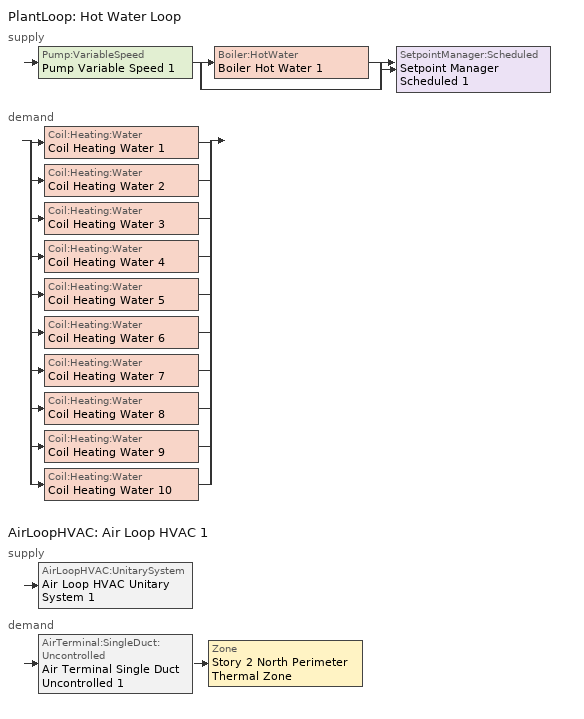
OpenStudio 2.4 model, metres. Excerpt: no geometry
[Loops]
PlantLoop 'Hot Water Loop'
 supply: Pump:VariableSpeed 'Pump Variable Speed 1' > split
  | Boiler:HotWater 'Boiler Hot Water 1'
  | bypass
  join > SetpointManager:Scheduled 'Setpoint Manager Scheduled 1'
 demand: split
  | Coil:Heating:Water 'Coil Heating Water 1'
  | Coil:Heating:Water 'Coil Heating Water 2'
  | Coil:Heating:Water 'Coil Heating Water 3'
  | Coil:Heating:Water 'Coil Heating Water 4'
  | Coil:Heating:Water 'Coil Heating Water 5'
  | Coil:Heating:Water 'Coil Heating Water 6'
  | Coil:Heating:Water 'Coil Heating Water 7'
  | Coil:Heating:Water 'Coil Heating Water 8'
  | Coil:Heating:Water 'Coil Heating Water 9'
  | Coil:Heating:Water 'Coil Heating Water 10'
AirLoopHVAC 'Air Loop HVAC 1'
 supply: AirLoopHVAC:UnitarySystem 'Air Loop HVAC Unitary System 1'
 demand: AirTerminal:SingleDuct:Uncontrolled 'Air Terminal Single Duct Uncontrolled 1' > Zone 'Story 2 North Perimeter Thermal Zone'
[Sizing:Zone] Zone Cooling Design Supply Air Temperature Input Method=SupplyAirTemperature; Zone Cooling Design Supply Air Temperature {C}=14; Zone Cooling Design Supply Air Temperature Difference {deltaC}=11.11; Zone Heating Design Supply Air Temperature Input Method=SupplyAirTemperature; Zone Heating Design Supply Air Temperature {C}=40; Zone Heating Design Supply Air Temperature Difference {deltaC}=11.11; Zone Cooling Design Supply Air Humidity Ratio {kg-H2O/kg-air}=0.0085; Zone Heating Design Supply Air Humidity Ratio {kg-H2O/kg-air}=0.008; Cooling Design Air Flow Method=DesignDay; Heating Design Air Flow Method=DesignDay; Account for Dedicated Outdoor Air System=No; Dedicated Outdoor Air System Control Strategy=NeutralSupplyAir; Dedicated Outdoor Air Low Setpoint Temperature for Design {C}=autosize; Dedicated Outdoor Air High Setpoint Temperature for Design {C}=autosize
Story 1 Core Thermal Zone; Story 1 East Perimeter Thermal Zone; Story 1 North Perimeter Thermal Zone; Story 1 South Perimeter Thermal Zone; Story 1 West Perimeter Thermal Zone; Story 2 Core Thermal Zone; Story 2 East Perimeter Thermal Zone; Story 2 North Perimeter Thermal Zone; Story 2 South Perimeter Thermal Zone; Story 2 West Perimeter Thermal Zone
[Zone equipment]
Story 1 Core Thermal Zone: Zone HVAC Packaged Terminal Air Conditioner 1
Story 1 East Perimeter Thermal Zone: Zone HVAC Packaged Terminal Air Conditioner 2
Story 1 North Perimeter Thermal Zone: Zone HVAC Packaged Terminal Air Conditioner 3
Story 1 South Perimeter Thermal Zone: Zone HVAC Packaged Terminal Air Conditioner 4
Story 1 West Perimeter Thermal Zone: Zone HVAC Packaged Terminal Air Conditioner 5
Story 2 Core Thermal Zone: Zone HVAC Packaged Terminal Air Conditioner 6
Story 2 East Perimeter Thermal Zone: Zone HVAC Packaged Terminal Air Conditioner 7
Story 2 North Perimeter Thermal Zone: Zone HVAC Packaged Terminal Air Conditioner 8, Air Terminal Single Duct Uncontrolled 1, Air Loop HVAC Unitary System 2
Story 2 South Perimeter Thermal Zone: Zone HVAC Packaged Terminal Air Conditioner 9
Story 2 West Perimeter Thermal Zone: Zone HVAC Packaged Terminal Air Conditioner 10
[PlantLoop]
Hot Water Loop: Fluid Type=Water; Glycol Concentration=0; Plant Loop Volume {m3}=Autocalculate; Load Distribution Scheme=Optimal
[Sizing:Plant]
Hot Water Loop: Loop Type=Heating; Design Loop Exit Temperature {C}=82; Loop Design Temperature Difference {deltaC}=11; Sizing Option=NonCoincident; Zone Timesteps in Averaging Window=1; Coincident Sizing Factor Mode=None
[Pump:VariableSpeed]
Pump Variable Speed 1: Pump Control Type=Intermittent; Skin Loss Radiative Fraction=0.5; Design Power Sizing Method=PowerPerFlowPerPressure; Design Electric Power per Unit Flow Rate {W/(m3/s)}=348701.1; Design Shaft Power per Unit Flow Rate per Unit Head {W-s/m3-Pa}=1.28205; Design Minimum Flow Rate Fraction=0
[Boiler:HotWater]
Boiler Hot Water 1: Efficiency Curve Temperature Evaluation Variable=LeavingBoiler; Normalized Boiler Efficiency Curve=Boiler Efficiency; Water Outlet Upper Temperature Limit {C}=99; Boiler Flow Mode=ConstantFlow; Parasitic Electric Load {W}=0; Sizing Factor=1
[SetpointManager:Scheduled]
Setpoint Manager Scheduled 1: Control Variable=Temperature; Schedule=Hot_Water_Temperature
[Fan:ConstantVolume] Availability Schedule=Always On Discrete; Pressure Rise {Pa}=500; Maximum Flow Rate {m3/s}=AutoSize
Fan Constant Volume 1; Fan Constant Volume 2; Fan Constant Volume 3; Fan Constant Volume 4; Fan Constant Volume 5; Fan Constant Volume 6; Fan Constant Volume 7; Fan Constant Volume 8; Fan Constant Volume 9; Fan Constant Volume 10
[Coil:Heating:Water] Availability Schedule=Always On Discrete
Coil Heating Water 1; Coil Heating Water 2; Coil Heating Water 3; Coil Heating Water 4; Coil Heating Water 5; Coil Heating Water 6; Coil Heating Water 7; Coil Heating Water 8; Coil Heating Water 9; Coil Heating Water 10
[Coil:Cooling:DX:SingleSpeed] Availability Schedule=Always On Discrete; Rated Total Cooling Capacity {W}=autosize; Rated Sensible Heat Ratio=autosize; Rated COP {W/W}=3; Rated Air Flow Rate {m3/s}=autosize; Rated Evaporator Fan Power Per Volume Flow Rate {W/(m3/s)}=773.3; Condenser Type=AirCooled; Evaporative Condenser Effectiveness=0; Evaporative Condenser Air Flow Rate {m3/s}=Autosize; Evaporative Condenser Pump Rated Power Consumption {W}=Autosize; Crankcase Heater Capacity {W}=0; Maximum Outdoor Dry-Bulb Temperature for Crankcase Heater Operation {C}=0; Basin Heater Capacity {W/K}=0; Basin Heater Setpoint Temperature {C}=10
Name | Total Cooling Capacity Function of Temperature Curve | Total Cooling Capacity Function of Flow Fraction Curve | Energy Input Ratio Function of Temperature Curve | Energy Input Ratio Function of Flow Fraction Curve | Part Load Fraction Correlation Curve
Coil Cooling DX Single Speed 1 | Curve Biquadratic 1 | Curve Quadratic 1 | Curve Biquadratic 2 | Curve Quadratic 2 | Curve Quadratic 3
Coil Cooling DX Single Speed 2 | Curve Biquadratic 3 | Curve Quadratic 4 | Curve Biquadratic 4 | Curve Quadratic 5 | Curve Quadratic 6
Coil Cooling DX Single Speed 3 | Curve Biquadratic 5 | Curve Quadratic 7 | Curve Biquadratic 6 | Curve Quadratic 8 | Curve Quadratic 9
Coil Cooling DX Single Speed 4 | Curve Biquadratic 7 | Curve Quadratic 10 | Curve Biquadratic 8 | Curve Quadratic 11 | Curve Quadratic 12
Coil Cooling DX Single Speed 5 | Curve Biquadratic 9 | Curve Quadratic 13 | Curve Biquadratic 10 | Curve Quadratic 14 | Curve Quadratic 15
Coil Cooling DX Single Speed 6 | Curve Biquadratic 11 | Curve Quadratic 16 | Curve Biquadratic 12 | Curve Quadratic 17 | Curve Quadratic 18
Coil Cooling DX Single Speed 7 | Curve Biquadratic 13 | Curve Quadratic 19 | Curve Biquadratic 14 | Curve Quadratic 20 | Curve Quadratic 21
Coil Cooling DX Single Speed 8 | Curve Biquadratic 15 | Curve Quadratic 22 | Curve Biquadratic 16 | Curve Quadratic 23 | Curve Quadratic 24
Coil Cooling DX Single Speed 9 | Curve Biquadratic 17 | Curve Quadratic 25 | Curve Biquadratic 18 | Curve Quadratic 26 | Curve Quadratic 27
Coil Cooling DX Single Speed 10 | Curve Biquadratic 19 | Curve Quadratic 28 | Curve Biquadratic 20 | Curve Quadratic 29 | Curve Quadratic 30
Coil Cooling DX Single Speed 11 | Curve Biquadratic 21 | Curve Quadratic 31 | Curve Biquadratic 22 | Curve Quadratic 32 | Curve Quadratic 33
[ZoneHVAC:PackagedTerminalAirConditioner] Availability Schedule=Always On Discrete; Supply Air Flow Rate During Cooling Operation {m3/s}=Autosize; Supply Air Flow Rate During Heating Operation {m3/s}=Autosize; Supply Air Flow Rate When No Cooling or Heating is Needed {m3/s}=Autosize; Outdoor Air Flow Rate During Cooling Operation {m3/s}=Autosize; Outdoor Air Flow Rate During Heating Operation {m3/s}=Autosize; Outdoor Air Flow Rate When No Cooling or Heating is Needed {m3/s}=Autosize; Fan Placement=DrawThrough
Name | Supply Air Fan | Heating Coil | Cooling Coil
Zone HVAC Packaged Terminal Air Conditioner 1 | Fan Constant Volume 1 | Coil Heating Water 1 | Coil Cooling DX Single Speed 1
Zone HVAC Packaged Terminal Air Conditioner 2 | Fan Constant Volume 2 | Coil Heating Water 2 | Coil Cooling DX Single Speed 2
Zone HVAC Packaged Terminal Air Conditioner 3 | Fan Constant Volume 3 | Coil Heating Water 3 | Coil Cooling DX Single Speed 3
Zone HVAC Packaged Terminal Air Conditioner 4 | Fan Constant Volume 4 | Coil Heating Water 4 | Coil Cooling DX Single Speed 4
Zone HVAC Packaged Terminal Air Conditioner 5 | Fan Constant Volume 5 | Coil Heating Water 5 | Coil Cooling DX Single Speed 5
Zone HVAC Packaged Terminal Air Conditioner 6 | Fan Constant Volume 6 | Coil Heating Water 6 | Coil Cooling DX Single Speed 6
Zone HVAC Packaged Terminal Air Conditioner 7 | Fan Constant Volume 7 | Coil Heating Water 7 | Coil Cooling DX Single Speed 7
Zone HVAC Packaged Terminal Air Conditioner 8 | Fan Constant Volume 8 | Coil Heating Water 8 | Coil Cooling DX Single Speed 8
Zone HVAC Packaged Terminal Air Conditioner 9 | Fan Constant Volume 9 | Coil Heating Water 9 | Coil Cooling DX Single Speed 9
Zone HVAC Packaged Terminal Air Conditioner 10 | Fan Constant Volume 10 | Coil Heating Water 10 | Coil Cooling DX Single Speed 10
[AirLoopHVAC:UnitarySystem] Control Type=Load; Controlling Zone or Thermostat Location=Story 2 North Perimeter Thermal Zone; Dehumidification Control Type=None; Fan Placement=BlowThrough; DX Heating Coil Sizing Ratio=1; Use DOAS DX Cooling Coil=No; DOAS DX Cooling Coil Leaving Minimum Air Temperature {C}=2; Latent Load Control=SensibleOnlyLoadControl; Supply Air Flow Rate During Cooling Operation {m3/s}=autosize; Supply Air Flow Rate During Heating Operation {m3/s}=autosize; Supply Air Flow Rate When No Cooling or Heating is Required {m3/s}=autosize; Maximum Supply Air Temperature {C}=80; Maximum Outdoor Dry-Bulb Temperature for Supplemental Heater Operation {C}=21; Maximum Cycling Rate {cycles/hr}=2.5; Heat Pump Time Constant {s}=60; Fraction of On-Cycle Power Use=0.01; Heat Pump Fan Delay Time {s}=60; Ancilliary On-Cycle Electric Power {W}=0; Ancilliary Off-Cycle Electric Power {W}=0
Name | Supply Fan | Cooling Coil | Heating Coil
Air Loop HVAC Unitary System 1 | Fan On Off 1 | Coil Cooling DX Single Speed 11
Air Loop HVAC Unitary System 2 | Fan On Off 2 |  | Coil Heating Gas 1
[Fan:OnOff] Availability Schedule=Always On Discrete; Fan Efficiency=0.6; Pressure Rise {Pa}=300; Maximum Flow Rate {m3/s}=autosize; Motor Efficiency=0.8; Motor In Airstream Fraction=1
Name | Fan Power Ratio Function of Speed Ratio Curve | Fan Efficiency Ratio Function of Speed Ratio Curve
Fan On Off 1 | Fan On Off Power Curve | Fan On Off Efficiency Curve
Fan On Off 2 | Fan On Off Power Curve 1 | Fan On Off Efficiency Curve 1
[AirLoopHVAC]
Air Loop HVAC 1: Availability Schedule=Always On Discrete; Design Supply Air Flow Rate {m3/s}=AutoSize
[Sizing:System]
Air Loop HVAC 1: Type of Load to Size On=Sensible; Design Outdoor Air Flow Rate {m3/s}=Autosize; Minimum System Air Flow Ratio=0.3; Preheat Design Temperature {C}=7; Preheat Design Humidity Ratio {kg-H2O/kg-Air}=0.008; Precool Design Temperature {C}=12.8; Precool Design Humidity Ratio {kg-H2O/kg-Air}=0.008; Central Cooling Design Supply Air Temperature {C}=12.8; Central Heating Design Supply Air Temperature {C}=16.7; Sizing Option=NonCoincident; 100% Outdoor Air in Cooling=Yes; 100% Outdoor Air in Heating=Yes; Central Cooling Design Supply Air Humidity Ratio {kg-H2O/kg-Air}=0.0085; Central Heating Design Supply Air Humidity Ratio {kg-H2O/kg-Air}=0.008; Cooling Design Air Flow Method=DesignDay; Cooling Design Air Flow Rate {m3/s}=0; Heating Design Air Flow Method=DesignDay; Heating Design Air Flow Rate {m3/s}=0; System Outdoor Air Method=ZoneSum; Zone Maximum Outdoor Air Fraction=1; Cooling Supply Air Flow Rate Per Floor Area {m3/s-m2}=0.00996765; Cooling Fraction of Autosized Cooling Supply Air Flow Rate=1; Cooling Supply Air Flow Rate Per Unit Cooling Capacity {m3/s-W}=3.94755e-05; Heating Supply Air Flow Rate Per Floor Area {m3/s-m2}=0.00996765; Heating Fraction of Autosized Heating Supply Air Flow Rate=1; Heating Fraction of Autosized Cooling Supply Air Flow Rate=1; Heating Supply Air Flow Rate Per Unit Heating Capacity {m3/s-W}=3.15882e-05; Cooling Design Capacity Method=CoolingDesignCapacity; Cooling Design Capacity {W}=autosize; Cooling Design Capacity Per Floor Area {W/m2}=234.7; Fraction of Autosized Cooling Design Capacity=1; Heating Design Capacity Method=HeatingDesignCapacity; Heating Design Capacity {W}=autosize; Heating Design Capacity Per Floor Area {W/m2}=157; Fraction of Autosized Heating Design Capacity=1; Central Cooling Capacity Control Method=OnOff
[AirTerminal:SingleDuct:Uncontrolled]
Air Terminal Single Duct Uncontrolled 1: Availability Schedule=Always On Discrete; Maximum Air Flow Rate {m3/s}=AutoSize
[Coil:Heating:Gas]
Coil Heating Gas 1: Availability Schedule=Always On Discrete; Gas Burner Efficiency=0.8; Nominal Capacity {W}=AutoSize; Parasitic Electric Load {W}=0; Parasitic Gas Load {W}=0
[Curve:Biquadratic]
Name | Coefficient1 Constant | Coefficient2 x | Coefficient3 x**2 | Coefficient4 y | Coefficient5 y**2 | Coefficient6 x*y | Minimum Value of x | Maximum Value of x | Minimum Value of y | Maximum Value of y | Input Unit Type for X | Input Unit Type for Y | Output Unit Type
Boiler Efficiency | 1 | 0 | 0 | 0 | 0 | 0 | 0 | 1 | 0 | 1 | Dimensionless | Dimensionless | Dimensionless
Curve Biquadratic 1; Curve Biquadratic 3; Curve Biquadratic 5; Curve Biquadratic 7; Curve Biquadratic 9; Curve Biquadratic 11; Curve Biquadratic 13; Curve Biquadratic 15; Curve Biquadratic 17; Curve Biquadratic 19; Curve Biquadratic 21 | 0.942588 | 0.00954335 | 0.00068377 | -0.0110427 | 5.249e-06 | -9.72e-06 | 17 | 22 | 13 | 46
Curve Biquadratic 2; Curve Biquadratic 4; Curve Biquadratic 6; Curve Biquadratic 8; Curve Biquadratic 10; Curve Biquadratic 12; Curve Biquadratic 14; Curve Biquadratic 16; Curve Biquadratic 18; Curve Biquadratic 20; Curve Biquadratic 22 | 0.342414 | 0.034885 | -0.0006237 | 0.00497722 | 0.000437951 | -0.000728028 | 17 | 22 | 13 | 46
[Schedule:Ruleset]
Hot_Water_Temperature: Default Day Schedule=Hot_Water_Temperature_Default; Summer Design Day Schedule=Hot_Water_Temperature_Summer_Design_Day; Winter Design Day Schedule=Hot_Water_Temperature_Winter_Design_Day
[Schedule:Day]
Hot_Water_Temperature_Default; Hot_Water_Temperature_Winter_Design_Day; Hot_Water_Temperature_Summer_Design_Day: 24, 0, 67
[Schedule:Constant]
Always On Discrete: Value=1
[Curve:Quadratic]
Name | Coefficient1 Constant | Coefficient2 x | Coefficient3 x**2 | Minimum Value of x | Maximum Value of x
Curve Quadratic 1; Curve Quadratic 4; Curve Quadratic 7; Curve Quadratic 10; Curve Quadratic 13; Curve Quadratic 16; Curve Quadratic 19; Curve Quadratic 22; Curve Quadratic 25; Curve Quadratic 28; Curve Quadratic 31 | 0.8 | 0.2 | 0 | 0.5 | 1.5
Curve Quadratic 2; Curve Quadratic 5; Curve Quadratic 8; Curve Quadratic 11; Curve Quadratic 14; Curve Quadratic 17; Curve Quadratic 20; Curve Quadratic 23; Curve Quadratic 26; Curve Quadratic 29; Curve Quadratic 32 | 1.1552 | -0.1808 | 0.0256 | 0.5 | 1.5
Curve Quadratic 3; Curve Quadratic 6; Curve Quadratic 9; Curve Quadratic 12; Curve Quadratic 15; Curve Quadratic 18; Curve Quadratic 21; Curve Quadratic 24; Curve Quadratic 27; Curve Quadratic 30; Curve Quadratic 33 | 0.85 | 0.15 | 0 | 0 | 1
[Curve:Exponent] Coefficient1 Constant=1; Coefficient2 Constant=0; Coefficient3 Constant=0; Minimum Value of x=0; Maximum Value of x=1
Fan On Off Power Curve; Fan On Off Power Curve 1
[Curve:Cubic] Coefficient1 Constant=1; Coefficient2 x=0; Coefficient3 x**2=0; Coefficient4 x**3=0; Minimum Value of x=0; Maximum Value of x=1
Fan On Off Efficiency Curve; Fan On Off Efficiency Curve 1
